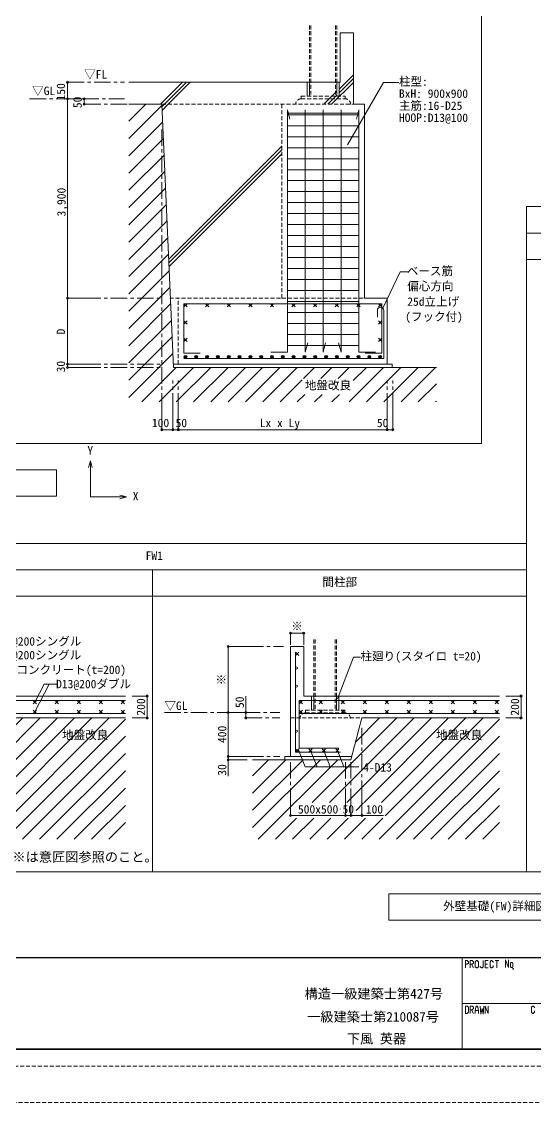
# Model space of a CAD drawing. Units: millimetres at full size, sheet at 1:250, with parts at 1:30. Extents: x -1357173 to 354336, y -75979 to 4293964.
# Drawn here: x 257079 to 296000, y -73376 to 8588 of the extents above; entities that cross this region are included whole.
import ezdxf
from ezdxf.enums import TextEntityAlignment as Align

# ---------------------------------------------------------------- set-up
doc = ezdxf.new("R2010")
doc.units = ezdxf.units.MM
doc.header["$LTSCALE"] = 250
doc.header["$PDMODE"] = 32
doc.header["$PDSIZE"] = 150
doc.linetypes.add('CHAIN1', pattern=[8, 5, -1, 1, -1])
doc.linetypes.add('DASHED1', pattern=[1.8, 1.2, -0.6])
for name, color, linetype, lineweight in [('1-0', 3, 'Continuous', 13), ('1-1', 7, 'Continuous', 9), ('1-2', 4, 'Continuous', 5), ('1-5', 7, 'Continuous', 9), ('1-7', 4, 'Continuous', 5), ('1-8', 7, 'Continuous', 9), ('1-F', 4, 'CHAIN1', 5), ('E-E', 1, 'Continuous', 18), ('E-F', 7, 'DASHED1', 9), ('F-0', 2, 'Continuous', 18)]:
    doc.layers.add(name, color=color, linetype=linetype, lineweight=lineweight)
doc.layers.add('F-A', color=3, linetype='Continuous')
doc.styles.add('ＭＳ ゴシック', font='')
doc.styles.get('ＭＳ ゴシック').set_extended_font_data('MS Gothic')

# ---------------------------------------------------------------- blocks, each defined once
blk = doc.blocks.new('_Small')
at = {"layer": 'E-E'}
blk.add_circle((0, 0), 62.5, dxfattribs=at)

msp = doc.modelspace()

# ---------------------------------------------------------------- linework, layer by layer
at = {"layer": '1-0'}
for p, q in [((291915.5, 35885), (291915.5, -23413.7)), ((281215.6, 7734.9), (282215.6, 7734.9)), ((281215.6, 7734.9), (281215.6, 3984.9)), ((282215.6, 7734.9), (282215.6, 2318.2)), ((265199.2, 3984.9), (281215.6, 3984.9)), ((278715.6, 2943.2), (278715.6, 3984.9)), ((278882.3, 3984.9), (278882.3, 2943.2)), ((280965.6, 2943.2), (280965.6, 3984.9)), ((281132.3, 3984.9), (281132.3, 2943.2)), ((278882.3, 2943.2), (278715.6, 2943.2)), ((281132.3, 2943.2), (280965.6, 2943.2)), ((265199.2, 2318.2), (267699.2, 2318.2)), ((267699.2, 2318.2), (267701.7, 2318.2)), ((268582.5, -17637.7), (267699.2, 2318.2)), ((282215.6, 2318.2), (283049, 2318.2)), ((283049, 2318.2), (283049, -12387.7)), ((295335.6, -5445.6), (346461, -5445.6)), ((295335.6, -5445.6), (295335.6, -55895.5)), ((295335.6, -7445.6), (346461, -7445.6)), ((295335.6, -9445.6), (318127.7, -9445.6)), ((283049, -12387.7), (284782.5, -12387.7)), ((284782.5, -17387.7), (284782.5, -12387.7)), ((268552.4, -17387.7), (285149.2, -17387.7)), ((268582.5, -17637.7), (288508.2, -17637.7)), ((285149.2, -17637.7), (285149.2, -17387.7)), ((201888.5, -23413.7), (291915.5, -23413.7)), ((259724.9, -25391.8), (246475.9, -25391.8)), ((259724.9, -27391.8), (259724.9, -25391.8)), ((246475.9, -27391.8), (259724.9, -27391.8)), ((238669, -30987.7), (295335.6, -30987.7)), ((295335.6, -30987.7), (295335.6, -55895.5)), ((238669, -32987.7), (295335.6, -32987.7)), ((267002.3, -32987.7), (267002.3, -55895.5)), ((238669, -34987.7), (295335.6, -34987.7)), ((277447.8, -47140), (277447.8, -38806.7)), ((277447.8, -38806.7), (278447.8, -38806.7)), ((278447.8, -42556.7), (278447.8, -38806.7)), ((264947.8, -42556.7), (250114.4, -42556.7)), ((293281.1, -42556.7), (278447.8, -42556.7)), ((279047.9, -43630.4), (279047.9, -42556.7)), ((279214.6, -42556.7), (279214.6, -43630.4)), ((280939.6, -43630.4), (280939.6, -42556.7)), ((281106.3, -42556.7), (281106.3, -43630.4)), ((264947.8, -44223.4), (252864.4, -44223.4)), ((279214.6, -43630.4), (279047.9, -43630.4)), ((281106.3, -43630.4), (280939.6, -43630.4)), ((282031.1, -47390), (282864.4, -44223.4)), ((293281.1, -44223.4), (282864.4, -44223.4)), ((282031.1, -47390), (274572.8, -47390)), ((277031.1, -47140), (282070.8, -47140)), ((277031.1, -47140), (277031.1, -47390)), ((238669, -55895.5), (267002.3, -55895.5)), ((267002.3, -55895.5), (295335.6, -55895.5)), ((295335.6, -55895.5), (318127.7, -55895.5)), ((284897.6, -57563.5), (304064.3, -57563.5)), ((284897.6, -59563.5), (284897.6, -57563.5)), ((284897.6, -59563.5), (304064.3, -59563.5))]:
    msp.add_line(p, q, dxfattribs=at)
at = {"layer": '1-0', "linetype": 'DASHED1'}
for p, q in [((267699.2, 2318.2), (282215.6, 2318.2)), ((276799, 2318.2), (276799, -12387.7)), ((268294.1, -12387.7), (276799, -12387.7)), ((268949.2, -17387.7), (268949.2, -12387.7)), ((276799, -12387.7), (283049, -12387.7)), ((277447.8, -44223.4), (282864.4, -44223.4))]:
    msp.add_line(p, q, dxfattribs=at)
at = {"layer": '1-0', "color": 7, "lineweight": 9}
for p, q in [((262291.2, -24715.8), (262153.1, -25231)), ((265030.1, -27454.8), (264515, -27316.8))]:
    msp.add_line(p, q, dxfattribs=at)
for points in [[(262291.2, -27454.8), (262291.2, -24715.8), (262429.2, -25231)], [(262291.2, -27454.8), (265030.1, -27454.8), (264515, -27592.8)]]:
    msp.add_lwpolyline(points, dxfattribs=at)
at = {"layer": '1-0'}
msp.add_point((260563, -17637.7), dxfattribs=at)
at = {"layer": '1-1', "color": 4, "linetype": 'DASHED1', "lineweight": 5}
for p, q in [((278882.3, 8301.4), (278882.3, 2943.2)), ((278982.3, 8301.4), (278982.3, 2943.2)), ((280865.6, 8301.4), (280865.6, 2943.2)), ((280965.6, 8301.4), (280965.6, 2943.2)), ((278257.3, 2734.9), (278257.3, 2943.2)), ((278257.3, 2943.2), (281590.6, 2943.2)), ((278257.3, 2734.9), (281590.6, 2734.9)), ((281590.6, 2734.9), (281590.6, 2943.2)), ((279214.6, -38272.2), (279214.6, -43630.4)), ((279314.6, -38272.2), (279314.6, -43630.4)), ((280839.6, -38272.2), (280839.6, -43630.4)), ((280939.6, -38272.2), (280939.6, -43630.4)), ((278589.6, -43838.8), (278589.6, -43630.4)), ((278589.6, -43630.4), (281564.6, -43630.4)), ((278589.6, -43838.8), (281564.6, -43838.8)), ((281564.6, -43838.8), (281564.6, -43630.4))]:
    msp.add_line(p, q, dxfattribs=at)
at = {"layer": '1-1'}
for p, q in [((269365.8, -12804.4), (284365.8, -12804.4)), ((269365.8, -16554.4), (269365.8, -12804.4)), ((269365.8, -12804.4), (269615.8, -13054.4)), ((269615.8, -12804.4), (269365.8, -13054.4)), ((271004.7, -12804.4), (271254.7, -13054.4)), ((271254.7, -12804.4), (271004.7, -13054.4)), ((272643.6, -12804.4), (272893.6, -13054.4)), ((272893.6, -12804.4), (272643.6, -13054.4)), ((274282.5, -12804.4), (274532.5, -13054.4)), ((274532.5, -12804.4), (274282.5, -13054.4)), ((275921.4, -12804.4), (276171.4, -13054.4)), ((276171.4, -12804.4), (275921.4, -13054.4)), ((277560.3, -12804.4), (277810.3, -13054.4)), ((277810.3, -12804.4), (277560.3, -13054.4)), ((279199.2, -12804.4), (279449.2, -13054.4)), ((279449.2, -12804.4), (279199.2, -13054.4)), ((280838, -12804.4), (281088, -13054.4)), ((281088, -12804.4), (280838, -13054.4)), ((282476.9, -12804.4), (282726.9, -13054.4)), ((282726.9, -12804.4), (282476.9, -13054.4)), ((284115.8, -12804.4), (284365.8, -13054.4)), ((284365.8, -12804.4), (284115.8, -13054.4)), ((284270.7, -13070.8), (284273.2, -13070.8)), ((284365.8, -16554.4), (284365.8, -12804.4)), ((284030.6, -13310.8), (284030.6, -13814.2)), ((284510.7, -16971.1), (284510.7, -13310.8)), ((284510.7, -13310.8), (284513.2, -13310.8)), ((269365.8, -14110), (269615.8, -14360)), ((269615.8, -14110), (269365.8, -14360)), ((284115.8, -14110), (284365.8, -14360)), ((284365.8, -14110), (284115.8, -14360)), ((269365.8, -15415.5), (269615.8, -15665.5)), ((269615.8, -15415.5), (269365.8, -15665.5)), ((284115.8, -15415.5), (284365.8, -15665.5)), ((284365.8, -15415.5), (284115.8, -15665.5)), ((270615.8, -16554.4), (269365.8, -16554.4)), ((269365.8, -16971.1), (284510.7, -16971.1)), ((284365.8, -16554.4), (283115.8, -16554.4)), ((283699.2, -16554.4), (284365.8, -16554.4)), ((277822.8, -39223.4), (277822.8, -46806.7)), ((278072.8, -39473.4), (277822.8, -39223.4)), ((277822.8, -39473.4), (278072.8, -39223.4)), ((249781.1, -42890), (264947.8, -42890)), ((258197.8, -43140), (257947.8, -42890)), ((257947.8, -43140), (258197.8, -42890)), ((259864.4, -43140), (259614.4, -42890)), ((259614.4, -43140), (259864.4, -42890)), ((261531.1, -43140), (261281.1, -42890)), ((261281.1, -43140), (261531.1, -42890)), ((263197.8, -43140), (262947.8, -42890)), ((262947.8, -43140), (263197.8, -42890)), ((264864.4, -43140), (264614.4, -42890)), ((264614.4, -43140), (264864.4, -42890)), ((278114.4, -42890), (278114.4, -46515)), ((278114.4, -42890), (293281.1, -42890)), ((278364.4, -43140), (278114.4, -42890)), ((278114.4, -43140), (278364.4, -42890)), ((279864.4, -43140), (279614.4, -42890)), ((279614.4, -43140), (279864.4, -42890)), ((281531.1, -43140), (281281.1, -42890)), ((281281.1, -43140), (281531.1, -42890)), ((283197.8, -43140), (282947.8, -42890)), ((282947.8, -43140), (283197.8, -42890)), ((284864.4, -43140), (284614.4, -42890)), ((284614.4, -43140), (284864.4, -42890)), ((286531.1, -43140), (286281.1, -42890)), ((286281.1, -43140), (286531.1, -42890)), ((288197.8, -43140), (287947.8, -42890)), ((287947.8, -43140), (288197.8, -42890)), ((289864.4, -43140), (289614.4, -42890)), ((289614.4, -43140), (289864.4, -42890)), ((291531.1, -43140), (291281.1, -42890)), ((291281.1, -43140), (291531.1, -42890)), ((293197.8, -43140), (292947.8, -42890)), ((292947.8, -43140), (293197.8, -42890)), ((249781.1, -43890), (264947.8, -43890)), ((258197.8, -43640), (257947.8, -43890)), ((257947.8, -43640), (258197.8, -43890)), ((259864.4, -43640), (259614.4, -43890)), ((259614.4, -43640), (259864.4, -43890)), ((261531.1, -43640), (261281.1, -43890)), ((261281.1, -43640), (261531.1, -43890)), ((263197.8, -43640), (262947.8, -43890)), ((262947.8, -43640), (263197.8, -43890)), ((264864.4, -43640), (264614.4, -43890)), ((264614.4, -43640), (264864.4, -43890)), ((278364.4, -43640), (278114.4, -43890)), ((278114.4, -43640), (278364.4, -43890)), ((278114.4, -43890), (293281.1, -43890)), ((279864.4, -43640), (279614.4, -43890)), ((279614.4, -43640), (279864.4, -43890)), ((281531.1, -43640), (281281.1, -43890)), ((281281.1, -43640), (281531.1, -43890)), ((283197.8, -43640), (282947.8, -43890)), ((282947.8, -43640), (283197.8, -43890)), ((284864.4, -43640), (284614.4, -43890)), ((284614.4, -43640), (284864.4, -43890)), ((286531.1, -43640), (286281.1, -43890)), ((286281.1, -43640), (286531.1, -43890)), ((288197.8, -43640), (287947.8, -43890)), ((287947.8, -43640), (288197.8, -43890)), ((289864.4, -43640), (289614.4, -43890)), ((289614.4, -43640), (289864.4, -43890)), ((291531.1, -43640), (291281.1, -43890)), ((291281.1, -43640), (291531.1, -43890)), ((293197.8, -43640), (292947.8, -43890)), ((292947.8, -43640), (293197.8, -43890)), ((277822.8, -46806.7), (278072.8, -46556.7)), ((278072.8, -46806.7), (277822.8, -46556.7)), ((278114.4, -46515), (281122.8, -46515)), ((278832.4, -46813.8), (279082.4, -46563.8)), ((279082.4, -46813.8), (278832.4, -46563.8)), ((279849, -46813.8), (280099, -46563.8)), ((280099, -46813.8), (279849, -46563.8)), ((280872.8, -46806.7), (281122.8, -46556.7)), ((281122.8, -46806.7), (280872.8, -46556.7)), ((277822.8, -46806.7), (281239.4, -46806.7))]:
    msp.add_line(p, q, dxfattribs=at)
for centre, radius in [((269490.8, -16846.1), 125), ((269490.8, -16846.1), 108.3), ((269490.8, -16846.1), 91.7), ((269490.8, -16846.1), 75), ((269490.8, -16846.1), 58.3), ((269490.8, -16846.1), 41.7), ((269490.8, -16846.1), 25), ((269490.8, -16846.1), 8.33), ((270310.3, -16846.1), 125), ((270310.3, -16846.1), 108.3), ((270310.3, -16846.1), 91.7), ((270310.3, -16846.1), 75), ((270310.3, -16846.1), 58.3), ((270310.3, -16846.1), 41.7), ((270310.3, -16846.1), 25), ((270310.3, -16846.1), 8.33), ((271129.7, -16846.1), 125), ((271129.7, -16846.1), 108.3), ((271129.7, -16846.1), 91.7), ((271129.7, -16846.1), 75), ((271129.7, -16846.1), 58.3), ((271129.7, -16846.1), 41.7), ((271129.7, -16846.1), 25), ((271129.7, -16846.1), 8.33), ((271949.2, -16846.1), 125), ((271949.2, -16846.1), 108.3), ((271949.2, -16846.1), 91.7), ((271949.2, -16846.1), 75), ((271949.2, -16846.1), 58.3), ((271949.2, -16846.1), 41.7), ((271949.2, -16846.1), 25), ((271949.2, -16846.1), 8.33), ((272768.6, -16846.1), 125), ((272768.6, -16846.1), 108.3), ((272768.6, -16846.1), 91.7), ((272768.6, -16846.1), 75), ((272768.6, -16846.1), 58.3), ((272768.6, -16846.1), 41.7), ((272768.6, -16846.1), 25), ((272768.6, -16846.1), 8.33), ((273588, -16846.1), 125), ((273588, -16846.1), 108.3), ((273588, -16846.1), 91.7), ((273588, -16846.1), 75), ((273588, -16846.1), 58.3), ((273588, -16846.1), 41.7), ((273588, -16846.1), 25), ((273588, -16846.1), 8.33), ((274407.5, -16846.1), 125), ((274407.5, -16846.1), 108.3), ((274407.5, -16846.1), 91.7), ((274407.5, -16846.1), 75), ((274407.5, -16846.1), 58.3), ((274407.5, -16846.1), 41.7), ((274407.5, -16846.1), 25), ((274407.5, -16846.1), 8.33), ((275226.9, -16846.1), 125), ((275226.9, -16846.1), 108.3), ((275226.9, -16846.1), 91.7), ((275226.9, -16846.1), 75), ((275226.9, -16846.1), 58.3), ((275226.9, -16846.1), 41.7), ((275226.9, -16846.1), 25), ((275226.9, -16846.1), 8.33), ((276046.4, -16846.1), 125), ((276046.4, -16846.1), 108.3), ((276046.4, -16846.1), 91.7), ((276046.4, -16846.1), 75), ((276046.4, -16846.1), 58.3), ((276046.4, -16846.1), 41.7), ((276046.4, -16846.1), 25), ((276046.4, -16846.1), 8.33), ((276865.8, -16846.1), 125), ((276865.8, -16846.1), 108.3), ((276865.8, -16846.1), 91.7), ((276865.8, -16846.1), 75), ((276865.8, -16846.1), 58.3), ((276865.8, -16846.1), 41.7), ((276865.8, -16846.1), 25), ((276865.8, -16846.1), 8.33), ((277685.3, -16846.1), 125), ((277685.3, -16846.1), 108.3), ((277685.3, -16846.1), 91.7), ((277685.3, -16846.1), 75), ((277685.3, -16846.1), 58.3), ((277685.3, -16846.1), 41.7), ((277685.3, -16846.1), 25), ((277685.3, -16846.1), 8.33), ((278504.7, -16846.1), 125), ((278504.7, -16846.1), 108.3), ((278504.7, -16846.1), 91.7), ((278504.7, -16846.1), 75), ((278504.7, -16846.1), 58.3), ((278504.7, -16846.1), 41.7), ((278504.7, -16846.1), 25), ((278504.7, -16846.1), 8.33), ((279324.2, -16846.1), 125), ((279324.2, -16846.1), 108.3), ((279324.2, -16846.1), 91.7), ((279324.2, -16846.1), 75), ((279324.2, -16846.1), 58.3), ((279324.2, -16846.1), 41.7), ((279324.2, -16846.1), 25), ((279324.2, -16846.1), 8.33), ((280143.6, -16846.1), 125), ((280143.6, -16846.1), 108.3), ((280143.6, -16846.1), 91.7), ((280143.6, -16846.1), 75), ((280143.6, -16846.1), 58.3), ((280143.6, -16846.1), 41.7), ((280143.6, -16846.1), 25), ((280143.6, -16846.1), 8.33), ((280963, -16846.1), 125), ((280963, -16846.1), 108.3), ((280963, -16846.1), 91.7), ((280963, -16846.1), 75), ((280963, -16846.1), 58.3), ((280963, -16846.1), 41.7), ((280963, -16846.1), 25), ((280963, -16846.1), 8.33), ((281782.5, -16846.1), 125), ((281782.5, -16846.1), 108.3), ((281782.5, -16846.1), 91.7), ((281782.5, -16846.1), 75), ((281782.5, -16846.1), 58.3), ((281782.5, -16846.1), 41.7), ((281782.5, -16846.1), 25), ((281782.5, -16846.1), 8.33), ((282601.9, -16846.1), 125), ((282601.9, -16846.1), 108.3), ((282601.9, -16846.1), 91.7), ((282601.9, -16846.1), 75), ((282601.9, -16846.1), 58.3), ((282601.9, -16846.1), 41.7), ((282601.9, -16846.1), 25), ((282601.9, -16846.1), 8.33), ((283421.4, -16846.1), 125), ((283421.4, -16846.1), 108.3), ((283421.4, -16846.1), 91.7), ((283421.4, -16846.1), 75), ((283421.4, -16846.1), 58.3), ((283421.4, -16846.1), 41.7), ((283421.4, -16846.1), 25), ((283421.4, -16846.1), 8.33), ((284240.8, -16846.1), 125), ((284240.8, -16846.1), 108.3), ((284240.8, -16846.1), 91.7), ((284240.8, -16846.1), 75), ((284240.8, -16846.1), 58.3), ((284240.8, -16846.1), 41.7), ((284240.8, -16846.1), 25), ((284240.8, -16846.1), 8.33), ((277906.1, -40431.7), 83.3), ((277906.1, -41806.7), 83.3), ((277906.1, -45223.4), 83.3)]:
    msp.add_circle(centre, radius, dxfattribs=at)
at = {"layer": '1-1', "color": 4, "linetype": 'DASHED1', "lineweight": 5}
for centre, start, end in [((278257.3, 2318.2), 90, 180), ((281590.6, 2318.2), 0, 90), ((278589.6, -44255.4), 90, 180), ((281564.6, -44255.4), 0, 90)]:
    msp.add_arc(centre, 416.7, start, end, dxfattribs=at)
at = {"layer": '1-1'}
for start, end in [(90, 180), (0, 90)]:
    msp.add_arc((284270.7, -13310.8), 240.1, start, end, dxfattribs=at)
at = {"layer": '1-2'}
for p, q in [((281132.3, 3477.6), (282215.6, 4560.9)), ((281132.3, 3185.9), (282215.6, 4269.2)), ((267598.5, 2318.2), (269265.2, 3984.9)), ((267890.2, 2318.2), (269556.9, 3984.9)), ((268181.9, 2318.2), (269848.5, 3984.9)), ((279972.9, 2318.2), (280965.6, 3310.9)), ((280556.2, 2318.2), (282215.6, 3977.6)), ((280264.6, 2318.2), (280965.6, 3019.2)), ((265199.2, 1033.4), (266484, 2318.2)), ((265199.2, -276.2), (267703.2, 2227.8)), ((267707.3, 2135.2), (267890.2, 2318.2)), ((267719.6, 1855.9), (268181.9, 2318.2)), ((265199.2, -1585.9), (267758.7, 973.7)), ((265199.2, -2895.5), (267814.2, -280.5)), ((265199.2, -4205.1), (267869.7, -1534.6)), ((268219.4, -9435.3), (276799, -855.8)), ((268231.8, -9714.6), (276799, -1147.4)), ((268244.1, -9993.9), (276799, -1439.1)), ((265199.2, -5514.7), (267925.2, -2788.7)), ((265199.2, -6824.3), (267980.7, -4042.8)), ((265199.2, -8134), (268036.2, -5296.9)), ((265199.2, -9443.6), (268091.7, -6551)), ((265199.2, -10753.2), (268147.3, -7805.1)), ((265199.2, -12062.8), (268202.8, -9059.2)), ((265199.2, -13372.4), (268258.3, -10313.3)), ((265199.2, -14682.1), (268313.8, -11567.4)), ((265199.2, -15991.7), (268369.3, -12821.5)), ((265199.2, -17301.3), (268424.8, -14075.6)), ((265199.2, -18610.9), (268480.3, -15329.8)), ((265199.2, -19920.5), (268535.8, -16583.9)), ((266178.6, -20250.8), (268791.6, -17637.7)), ((267488.2, -20250.8), (270101.2, -17637.7)), ((268797.8, -20250.8), (271410.8, -17637.7)), ((270107.4, -20250.8), (272720.4, -17637.7)), ((271417, -20250.8), (274030.1, -17637.7)), ((272726.7, -20250.8), (275339.7, -17637.7)), ((274036.3, -20250.8), (276649.3, -17637.7)), ((275345.9, -20250.8), (277958.9, -17637.7)), ((278429.5, -18476.8), (279268.5, -17637.7)), ((279739.1, -18476.8), (280578.2, -17637.7)), ((281048.7, -18476.8), (281887.8, -17637.7)), ((281894, -20250.8), (284507, -17637.7)), ((282204.8, -18630.3), (283197.4, -17637.7)), ((283203.6, -20250.8), (285816.6, -17637.7)), ((284513.2, -20250.8), (287126.3, -17637.7)), ((285822.9, -20250.8), (288435.9, -17637.7)), ((276655.5, -20250.8), (278338, -18568.3)), ((287132.5, -20250.8), (288508.2, -18875.1)), ((277965.1, -20250.8), (278535.9, -19680)), ((279274.8, -20250.8), (279845.5, -19680)), ((280584.4, -20250.8), (281155.1, -19680)), ((288442.1, -20250.8), (288508.2, -20184.7)), ((250761.6, -50628.8), (257167, -44223.4)), ((252075.4, -50624.7), (258476.7, -44223.4)), ((253205, -53423.9), (262405.5, -44223.4)), ((253380.9, -50628.8), (259786.3, -44223.4)), ((254514.6, -53423.9), (263715.2, -44223.4)), ((254621.2, -50698.1), (261095.9, -44223.4)), ((279095, -50628.8), (285500.4, -44223.4)), ((280404.6, -50628.8), (286810, -44223.4)), ((281718.3, -50624.7), (288119.6, -44223.4)), ((282390.7, -46023.4), (284190.8, -44223.4)), ((282858.5, -44246), (282881.1, -44223.4)), ((283023.8, -50628.8), (289429.2, -44223.4)), ((284333.4, -50628.8), (290738.9, -44223.4)), ((284621.2, -51650.7), (292048.5, -44223.4)), ((255824.3, -53423.9), (264947.8, -44300.4)), ((284157.6, -53423.9), (293281.1, -44300.4)), ((257133.9, -53423.9), (264947.8, -45610)), ((285467.2, -53423.9), (293281.1, -45610)), ((258443.5, -53423.9), (264947.8, -46919.6)), ((274572.8, -52531.7), (279714.5, -47390)), ((274572.8, -51222.1), (278404.9, -47390)), ((274572.8, -49912.5), (277095.2, -47390)), ((274572.8, -48602.9), (275785.6, -47390)), ((274990.3, -53423.9), (281024.1, -47390)), ((286776.8, -53423.9), (293281.1, -46919.6)), ((259753.1, -53423.9), (264947.8, -48229.2)), ((288086.5, -53423.9), (293281.1, -48229.2)), ((261062.8, -53423.9), (264947.8, -49538.9)), ((289396.1, -53423.9), (293281.1, -49538.9)), ((282421, -51231.6), (282988.1, -50664.5)), ((262372.4, -53423.9), (264947.8, -50848.5)), ((281212.4, -51130.6), (281221.2, -51121.8)), ((290705.7, -53423.9), (293281.1, -50848.5)), ((263682, -53423.9), (264947.8, -52158.1)), ((276299.9, -53423.9), (277895.2, -51828.6)), ((277609.5, -53423.9), (279204.8, -51828.6)), ((278919.1, -53423.9), (280514.4, -51828.6)), ((280228.7, -53423.9), (281828.1, -51824.5)), ((281538.4, -53423.9), (283133.6, -51828.6)), ((282848, -53423.9), (284443.3, -51828.6)), ((292015.3, -53423.9), (293281.1, -52158.1))]:
    msp.add_line(p, q, dxfattribs=at)
at = {"layer": '1-5'}
for p, q in [((277403.2, 1201.5), (277215.6, 1901.5)), ((277215.6, 1901.5), (277215.6, -16473.3)), ((277215.6, 1651.5), (282632.3, 1651.5)), ((278569.8, 1901.5), (278569.8, -16473.3)), ((279924, 1901.5), (279924, -16473.3)), ((281278.1, 1901.5), (281278.1, -16473.3)), ((282444.7, 1201.5), (282632.3, 1901.5)), ((282632.3, 1901.5), (282632.3, -16473.3)), ((277215.6, 1526.5), (282632.3, 1526.5)), ((277215.6, 693.2), (282632.3, 693.2)), ((277215.6, -140.1), (282632.3, -140.1)), ((277215.6, -973.5), (282632.3, -973.5)), ((277215.6, -1806.8), (282632.3, -1806.8)), ((277215.6, -2640.1), (282632.3, -2640.1)), ((277215.6, -3473.5), (282632.3, -3473.5)), ((277215.6, -4306.8), (282632.3, -4306.8)), ((277215.6, -5140.1), (282632.3, -5140.1)), ((277215.6, -5973.5), (282632.3, -5973.5)), ((277215.6, -6806.8), (282632.3, -6806.8)), ((277215.6, -7640.1), (282632.3, -7640.1)), ((277215.6, -8473.5), (282632.3, -8473.5)), ((277215.6, -9306.8), (282632.3, -9306.8)), ((277215.6, -10140.1), (282632.3, -10140.1)), ((277215.6, -10973.5), (282632.3, -10973.5)), ((277215.6, -11806.8), (282632.3, -11806.8)), ((277215.6, -12640.1), (282632.3, -12640.1)), ((277215.6, -13473.5), (282632.3, -13473.5)), ((277215.6, -14306.8), (282632.3, -14306.8)), ((277215.6, -15140.1), (282632.3, -15140.1)), ((277215.6, -15973.5), (282632.3, -15973.5)), ((278569.8, -16473.3), (278757.4, -15773.3)), ((279924, -16473.3), (280111.5, -15773.3)), ((281278.1, -16473.3), (281090.6, -15773.3)), ((275965.6, -16473.3), (277215.6, -16473.3)), ((282632.3, -16473.3), (283882.3, -16473.3))]:
    msp.add_line(p, q, dxfattribs=at)
at = {"layer": '1-7'}
for p, q in [((260563, 3984.9), (261822.6, 3984.9)), ((260563, 2734.9), (260563, -12387.7)), ((261822.6, 2734.9), (261822.6, 2318.2)), ((260563, -12387.7), (260563, -17387.7)), ((260563, -12387.7), (261822.6, -12387.7)), ((260563, -17387.7), (260563, -17637.7)), ((260563, -17387.7), (261822.6, -17387.7)), ((260563, -17637.7), (261822.6, -17637.7)), ((267699.2, -22359.5), (267699.2, -20844.6)), ((268532.5, -22359.5), (268532.5, -20844.6)), ((268949.2, -22359.5), (268949.2, -20844.6)), ((268949.2, -22359.5), (268949.2, -20844.6)), ((284782.5, -22359.5), (284782.5, -20844.6)), ((267699.2, -22359.5), (268532.5, -22359.5)), ((268532.5, -22359.5), (268949.2, -22359.5)), ((268949.2, -22359.5), (284782.5, -22359.5)), ((277447.8, -37783), (277447.8, -38668)), ((277447.8, -37783), (278447.8, -37783)), ((278447.8, -37783), (278447.8, -38668)), ((272728.9, -38806.7), (272728.9, -43806.7)), ((272728.9, -38806.7), (274163.2, -38806.7)), ((265441, -42556.7), (266581, -42556.7)), ((266581, -44223.4), (266581, -42556.7)), ((274062.2, -43806.7), (274062.2, -42561.3)), ((293774.3, -42556.7), (294914.4, -42556.7)), ((294914.4, -44223.4), (294914.4, -42556.7)), ((265441, -44223.4), (266581, -44223.4)), ((272728.9, -43806.7), (272728.9, -47140)), ((274062.2, -43806.7), (272728.9, -43806.7)), ((272728.9, -43806.7), (274163.2, -43806.7)), ((274062.2, -44223.4), (274062.2, -43806.7)), ((293774.3, -44223.4), (294914.4, -44223.4)), ((274163.2, -47140), (272728.9, -47140)), ((272728.9, -47140), (272728.9, -47390)), ((274163.2, -47140), (272728.9, -47140)), ((272728.9, -47390), (272728.9, -48635.4)), ((274163.2, -47390), (272728.9, -47390)), ((277447.8, -50253.2), (277447.8, -51615.1)), ((281614.4, -50253.2), (281614.4, -51615.1)), ((281614.4, -50253.2), (281614.4, -51610.9)), ((282031.1, -50253.2), (282031.1, -51615.1)), ((282031.1, -50253.2), (282031.1, -51610.9)), ((282864.4, -50253.2), (282864.4, -51615.1)), ((281614.4, -51615.1), (277447.8, -51615.1)), ((281614.4, -51610.9), (282031.1, -51610.9)), ((282031.1, -51615.1), (282864.4, -51615.1)), ((282864.4, -51615.1), (284495.6, -51615.1))]:
    msp.add_line(p, q, dxfattribs=at)
for points in [[(260563, 3984.9), (260563, 2734.9), (261822.6, 2734.9)], [(284782.5, -22359.5), (285199.2, -22359.5), (285199.2, -20844.6)]]:
    msp.add_lwpolyline(points, dxfattribs=at)
at = {"layer": '1-7', "color": 7}
for p in [(260563, 3984.9), (260563, 2734.9), (261822.6, 2734.9), (261822.6, 2318.2), (260563, -12387.7), (260563, -17387.7), (267699.2, -22359.5), (268532.5, -22359.5), (268949.2, -22359.5), (284782.5, -22359.5), (285199.2, -22359.5)]:
    msp.add_point(p, dxfattribs=at)
at = {"layer": '1-7'}
for p in [(277447.8, -37783), (278447.8, -37783)]:
    msp.add_point(p, dxfattribs=at)
at = {"layer": '1-8'}
for p, q in [((281767, -759.6), (284496.1, 3967.4)), ((284496.1, 3967.4), (285664.3, 3967.4)), ((281009, -42764.6), (282216.5, -39615.3)), ((282753.4, -39615.3), (282216.5, -39615.3)), ((258072.8, -43765), (259156.3, -41666.7)), ((278060.8, -46640.8), (278562.1, -47930.3)), ((278962.7, -46694.1), (279460.9, -47930.3)), ((279979.4, -46694.1), (280462.7, -47937.3)), ((281003.1, -46687), (281486.4, -47930.3)), ((282637.3, -47930.3), (278562.1, -47930.3))]:
    msp.add_line(p, q, dxfattribs=at)
for points in [[(284440.4, -13141.1), (285754.8, -10386.9), (286311.9, -10386.9)], [(258072.8, -43015), (258792.8, -41666.7), (259709.4, -41666.7)]]:
    msp.add_lwpolyline(points, dxfattribs=at)
at = {"layer": '1-F'}
for p, q in [((260563, 3984.9), (264867.5, 3984.9)), ((257684.8, 2734.9), (264867.5, 2734.9)), ((261822.6, 2318.2), (266490.3, 2318.2)), ((267699.2, -20844.6), (267699.2, 448.9)), ((261822.6, -12387.7), (267699.2, -12387.7)), ((261822.6, -17387.7), (267699.2, -17387.7)), ((261822.6, -17637.7), (267699.2, -17637.7)), ((268532.5, -20844.6), (268532.5, -18637.7)), ((268949.2, -20844.6), (268949.2, -18637.7)), ((284782.5, -20844.6), (284782.5, -18637.7)), ((285199.2, -20844.6), (285199.2, -18637.7)), ((274163.2, -38806.7), (276928.2, -38806.7)), ((267896.5, -43806.7), (276651.7, -43806.7)), ((274062.2, -44223.4), (276651.7, -44223.4)), ((282864.4, -44971.6), (282864.4, -50253.2)), ((274163.2, -47140), (276651.7, -47140)), ((277447.8, -47568.5), (277447.8, -50253.2)), ((281614.4, -47568.5), (281614.4, -50253.2)), ((282031.1, -47568.5), (282031.1, -50253.2))]:
    msp.add_line(p, q, dxfattribs=at)
at = {"layer": 'E-F'}
msp.add_line((354336.2, -73375.5), (144086.2, -73375.5), dxfattribs=at)
msp.add_lwpolyline([(146711.2, 72374.5), (146711.2, -70625.5), (351711.2, -70625.5)], dxfattribs=at)
at = {"layer": 'F-0', "color": 3, "lineweight": 13}
for p, q in [((150461.3, -62375.5), (347961.2, -62375.5)), ((290461.2, -62425.5), (290461.2, -69325.5)), ((290461.2, -65875.5), (347961.2, -65875.5)), ((150461.3, -69325.5), (347961.2, -69325.5)), ((150461.3, -69375.5), (347961.2, -69375.5))]:
    msp.add_line(p, q, dxfattribs=at)
at = {"layer": 'F-0', "color": 6, "lineweight": 20}
for p, q in [((150461.3, -62425.5), (347961.2, -62425.5)), ((290695.6, -62619.2), (290836.2, -62619.2)), ((290695.6, -62619.2), (290695.6, -63181.7)), ((290836.2, -62900.5), (290695.6, -62900.5)), ((290836.2, -62619.2), (290930, -62713)), ((290930, -62806.7), (290836.2, -62900.5)), ((290930, -62713), (290930, -62806.7)), ((291070.6, -62619.2), (291211.2, -62619.2)), ((291070.6, -62619.2), (291070.6, -63181.7)), ((291211.2, -62900.5), (291070.6, -62900.5)), ((291164.4, -62900.5), (291305, -63181.7)), ((291211.2, -62619.2), (291305, -62713)), ((291305, -62806.7), (291211.2, -62900.5)), ((291305, -62713), (291305, -62806.7)), ((291539.4, -62619.2), (291445.6, -62713)), ((291445.6, -62713), (291445.6, -63088)), ((291445.6, -63088), (291539.4, -63181.7)), ((291586.3, -62619.2), (291539.4, -62619.2)), ((291680, -62713), (291586.3, -62619.2)), ((291586.3, -63181.7), (291680, -63088)), ((291680, -63088), (291680, -62713)), ((291820.6, -63088), (291820.6, -63041.1)), ((291914.4, -63181.7), (291820.6, -63088)), ((292055, -63088), (291961.3, -63181.7)), ((292055, -62619.2), (292055, -63088)), ((292195.6, -62619.2), (292195.6, -63181.7)), ((292430, -62619.2), (292195.6, -62619.2)), ((292195.6, -62900.5), (292383.1, -62900.5)), ((292664.4, -62619.2), (292570.6, -62713)), ((292570.6, -62713), (292570.6, -63088)), ((292570.6, -63088), (292664.4, -63181.7)), ((292711.2, -62619.2), (292664.4, -62619.2)), ((292805, -62713), (292711.2, -62619.2)), ((292711.2, -63181.7), (292805, -63088)), ((292805, -62759.9), (292805, -62713)), ((292805, -63088), (292805, -62994.2)), ((292945.6, -62619.2), (293226.9, -62619.2)), ((293086.2, -62619.2), (293086.2, -63181.7)), ((293742.5, -62572.4), (293976.9, -63134.9)), ((293742.5, -63134.9), (293742.5, -62572.4)), ((293976.9, -63134.9), (293976.9, -62572.4)), ((294164.4, -62759.9), (294117.5, -62806.7)), ((294117.5, -62806.7), (294117.5, -63088)), ((294117.5, -63088), (294164.4, -63134.9)), ((294258.1, -62759.9), (294164.4, -62759.9)), ((294305, -62806.7), (294258.1, -62759.9)), ((294258.1, -63134.9), (294305, -63088)), ((294305, -63088), (294305, -62806.7)), ((291539.4, -63181.7), (291586.3, -63181.7)), ((291961.3, -63181.7), (291914.4, -63181.7)), ((292195.6, -63181.7), (292430, -63181.7)), ((292664.4, -63181.7), (292711.2, -63181.7)), ((294164.4, -63134.9), (294258.1, -63134.9)), ((294351.9, -63228.6), (294305, -63275.5)), ((294305, -63228.6), (294351.9, -63275.5)), ((294351.9, -63228.6), (294305, -63228.6)), ((294305, -63228.6), (294305, -63275.5)), ((294305, -63275.5), (294351.9, -63275.5)), ((294351.9, -63275.5), (294351.9, -63228.6)), ((290695.6, -66069.2), (290836.2, -66069.2)), ((290695.6, -66069.2), (290695.6, -66631.7)), ((290836.2, -66069.2), (290930, -66163)), ((290930, -66163), (290930, -66538)), ((291070.6, -66069.2), (291211.2, -66069.2)), ((291070.6, -66069.2), (291070.6, -66631.7)), ((291211.2, -66350.5), (291070.6, -66350.5)), ((291164.4, -66350.5), (291305, -66631.7)), ((291211.2, -66069.2), (291305, -66163)), ((291305, -66256.7), (291211.2, -66350.5)), ((291305, -66163), (291305, -66256.7)), ((291492.5, -66163), (291445.6, -66397.4)), ((291539.4, -66069.2), (291492.5, -66163)), ((291539.4, -66069.2), (291586.3, -66069.2)), ((291586.3, -66069.2), (291633.1, -66163)), ((291633.1, -66163), (291680, -66397.4)), ((291820.6, -66069.2), (291867.5, -66678.6)), ((291867.5, -66678.6), (291961.3, -66256.7)), ((291961.3, -66256.7), (292055, -66678.6)), ((292055, -66678.6), (292101.9, -66069.2)), ((292195.6, -66069.2), (292430, -66631.7)), ((292195.6, -66631.7), (292195.6, -66069.2)), ((292430, -66631.7), (292430, -66069.2)), ((295789.4, -66069.2), (295695.6, -66163)), ((295695.6, -66163), (295695.6, -66538)), ((295836.2, -66069.2), (295789.4, -66069.2)), ((295930, -66163), (295836.2, -66069.2)), ((295930, -66209.9), (295930, -66163)), ((290836.2, -66631.7), (290695.6, -66631.7)), ((290930, -66538), (290836.2, -66631.7)), ((291680, -66397.4), (291445.6, -66397.4)), ((291445.6, -66397.4), (291445.6, -66631.7)), ((291680, -66397.4), (291680, -66631.7)), ((295695.6, -66538), (295789.4, -66631.7)), ((295789.4, -66631.7), (295836.2, -66631.7)), ((295836.2, -66631.7), (295930, -66538)), ((295930, -66538), (295930, -66444.2))]:
    msp.add_line(p, q, dxfattribs=at)

# ---------------------------------------------------------------- block references
at = {"layer": '1-7', "xscale": 1.2, "yscale": 1.2}
for p, rotation in [((272728.9, -38806.7), 90), ((266581, -42556.7), 90), ((294914.4, -42556.7), 90), ((266581, -44223.4), 270), ((272728.9, -43806.7), 270), ((272728.9, -43806.7), 90), ((274062.2, -43806.7), 90), ((274062.2, -44223.4), 270), ((294914.4, -44223.4), 270), ((272728.9, -47140), 270), ((272728.9, -47140), 90), ((272728.9, -47390), 270), ((277447.8, -51615.1), 180), ((281614.4, -51610.9), 180), ((282031.1, -51615.1), 180)]:
    msp.add_blockref('_Small', p, dxfattribs=dict(at, rotation=rotation))
for p in [(281614.4, -51615.1), (282031.1, -51610.9), (282864.4, -51615.1)]:
    msp.add_blockref('_Small', p, dxfattribs=at)

# ---------------------------------------------------------------- texts
at = {"layer": '1-0', "color": 7, "style": 'ＭＳ ゴシック'}
for s, p in [('Y', (262058.2, -24438.6)), ('X', (265497.8, -27920.7)), ('FW1', (266471.1, -32425.2)), ('間柱部', (279869.3, -34422.4)), ('外壁基礎(FW)詳細図 S=1/30', (289012.2, -59001))]:
    msp.add_text(s, height=641.5, dxfattribs=at).set_placement(p, align=Align.BOTTOM_LEFT)
at = {"layer": '1-7', "color": 7, "style": 'ＭＳ ゴシック'}
for s, p in [('150', (260563, 2609.9)), ('50', (261822.6, 2026.5)), ('3,900', (260603.4, -6191.4)), ('D', (260563, -15137.7)), ('30', (260563, -18012.7)), ('※', (272733.3, -41739.8)), ('200', (266629.4, -44043.5)), ('50', (274110.6, -43469.1)), ('200', (294962.7, -44043.5)), ('400', (272777.3, -46120.1)), ('30', (272777.3, -48597.8))]:
    msp.add_text(s, height=641.5, rotation=90, dxfattribs=at).set_placement(p, align=Align.BOTTOM_LEFT)
for s, p in [('100', (266949.2, -22359.5)), ('50', (268740.8, -22359.5)), ('Lx x Ly', (275115.8, -22359.5)), ('50', (283990.8, -22359.5)), ('※', (277503.7, -37778.8)), ('500x500', (278012.6, -51663.4)), ('50', (281387.7, -51659.3)), ('100', (283154.6, -51663.4))]:
    msp.add_text(s, height=641.5, dxfattribs=at).set_placement(p, align=Align.BOTTOM_LEFT)
at = {"layer": '1-8', "style": 'ＭＳ ゴシック'}
for s, height, p in [('柱型:', 641.5, (285664.3, 3529.9)), ('BxH: 900x900', 641.5, (285664.3, 2616.4)), ('主筋:16-D25', 641.5, (285664.3, 1702.9)), ('HOOP:D13@100', 641.5, (285664.3, 789.4)), ('ベース筋', 641.5, (286263, -10841.4)), ('偏心方向', 641.5, (286300.4, -11989.3)), ('25d立上げ', 641.5, (286293.7, -13157.9)), ('(フック付)', 641.5, (286135, -14302.5)), ('地盤改良', 641.5, (278538.5, -19508.1)), ('タテ筋：D13@200シングル', 641.5, (251544.5, -38924.7)), ('ヨコ筋：D10@200シングル', 641.5, (251540, -39967.1)), ('柱廻り(スタイロ t=20)', 641.5, (282753.4, -40052.8)), ('土間コンクリート(t=200)', 641.5, (254940.5, -41081.8)), ('D13@200ダブル', 641.5, (259691.2, -42160.3)), ('地盤改良', 641.5, (260140.2, -46026.7)), ('地盤改良', 641.5, (288473.5, -46026.7)), ('4-D13', 641.5, (282948.3, -48479.6)), ('※は意匠図参照のこと。', 733.1, (256383.2, -55347.3))]:
    msp.add_text(s, height=height, dxfattribs=at).set_placement(p, align=Align.BOTTOM_LEFT)
at = {"layer": '1-F', "color": 7, "style": 'ＭＳ ゴシック'}
for s, p in [('▽FL', (261812.2, 4075.7)), ('▽GL', (257871.1, 2823.4)), ('▽GL', (267896.5, -43806.7))]:
    msp.add_text(s, height=641.5, dxfattribs=at).set_placement(p, align=Align.BOTTOM_LEFT)
at = {"layer": 'F-A', "style": 'ＭＳ ゴシック'}
for s, p in [('構造一級建築士第427号', (278516.5, -65720.6)), ('一級建築士第210087号', (278711.2, -67469.4)), ('下風 英器', (281714.8, -69133.8))]:
    msp.add_text(s, height=733.1, dxfattribs=at).set_placement(p, align=Align.BOTTOM_LEFT)

doc.saveas('drawing.dxf')
